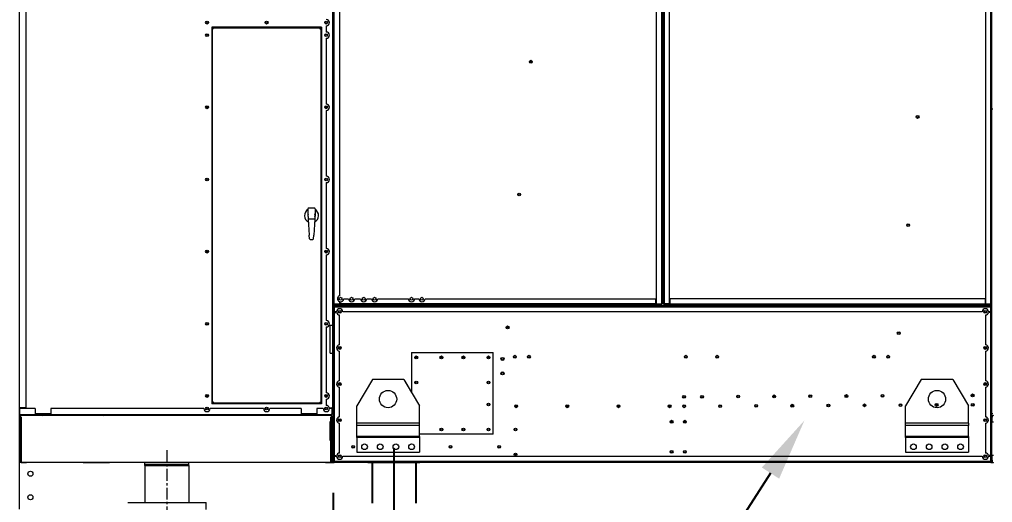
# Model space of a CAD drawing. Header units: millimetres. Extents: x -17070 to 51815, y -291348 to 34245.
# Drawn here: x 32001 to 35103, y 20905 to 22445 of the extents above; entities that cross this region are included whole.
import ezdxf
from ezdxf import colors
from ezdxf.entities.mleader import LeaderData, LeaderLine
from ezdxf.math import Vec2, Vec3

# ---------------------------------------------------------------- set-up
doc = ezdxf.new("R2010")
doc.units = ezdxf.units.MM
doc.linetypes.add('CENTER', pattern=[2, 1.25, -0.25, 0.25, -0.25])
for name, color, linetype in [('1', 1, 'CENTER'), ('3', 7, 'Continuous'), ('center', 1, 'CENTER'), ('냉각탑_dim', 1, 'Continuous')]:
    doc.layers.add(name, color=color, linetype=linetype)
doc.styles.get("Standard").update_dxf_attribs({"font": 'arial.ttf'})
doc.dimstyles.new('1.40', dxfattribs={"dimscale": 20, "dimtxt": 1.5, "dimasz": 1, "dimexe": 0.5, "dimexo": 0.5, "dimgap": 0.5, "dimtad": 1, "dimdec": 0, "dimzin": 0, "dimdsep": 46, "dimtxsty": 'Standard', "dimcen": 0, "dimclrd": 2, "dimclre": 2, "dimclrt": 3, "dimadec": 0, "dimazin": 0, "dimtfac": 1, "dimtdec": 0, "dimtmove": 0, "dimatfit": 0, "dimfxl": 1, "dimtolj": 1, "dimtzin": 0, "dimlwd": -1, "dimlwe": -1, "dimarcsym": 0})

# ---------------------------------------------------------------- blocks, each defined once
blk = doc.blocks.new('*D275')
at = {"color": 2, "transparency": 16777216}
for p, q in [((33001.2, 20936.1), (33001.2, 19901.8)), ((37501.2, 20784.2), (37501.2, 19901.8)), ((33121.2, 19911.8), (37381.2, 19911.8))]:
    blk.add_line(p, q, dxfattribs=at)
for points in [[(33121.2, 19931.8), (33121.2, 19891.8), (33001.2, 19911.8)], [(37381.2, 19931.8), (37381.2, 19891.8), (37501.2, 19911.8)]]:
    blk.add_solid(points, dxfattribs=at)
at = {"layer": 'Defpoints', "color": 0, "transparency": 16777216}
for p in [(33001.2, 21036.1), (37501.2, 20884.2), (37501.2, 19911.8)]:
    blk.add_point(p, dxfattribs=at)
at = {"color": 3, "lineweight": 5, "transparency": 16777216, "insert": (35251.2, 20043.3), "char_height": 140, "attachment_point": 5}
blk.add_mtext('\\A1;4500', dxfattribs=at)
blk = doc.blocks.new('1')
at = {"color": 0, "lineweight": 20}
for p, q in [((32001.2, 21032.6), (32001.2, 23432.6)), ((32001.2, 20884.2), (32001.2, 21032.6)), ((32994.2, 21032.6), (32001.2, 21032.6)), ((33111.8, 21032.6), (33277, 21032.6)), ((35097.7, 21032.6), (35105.9, 21032.6))]:
    blk.add_line(p, q, dxfattribs=at)
at = {"color": 7, "lineweight": 20}
for p, q in [((35101.2, 21187.7), (35101.2, 23429.5)), ((32001.2, 21206.6), (32001.2, 23410.6)), ((32021.2, 23410.6), (32021.2, 21206.6)), ((32999.2, 23410.6), (32999.2, 21206.6)), ((33001.2, 21537.7), (33001.2, 23187.5)), ((33004.3, 21537.7), (33004.3, 23187.5)), ((33021.2, 23187.5), (33021.2, 21563.8)), ((34031.2, 23187.5), (34031.2, 21537.7)), ((34048.1, 23187.5), (34048.1, 21537.7)), ((34051.2, 23187.5), (34051.2, 21537.7)), ((34053.2, 23187.5), (34053.2, 21537.7)), ((34056.3, 23187.5), (34056.3, 21537.7)), ((34073.2, 21537.7), (34073.2, 23187.5)), ((35081.2, 23187.5), (35081.2, 21537.7)), ((35098.1, 21537.7), (35098.1, 23187.5)), ((32614.2, 22419.6), (32614.2, 21219.6)), ((32616.2, 21223.3), (32616.2, 22415.9)), ((32962.2, 22415.9), (32962.2, 21223.3)), ((32964.2, 22419.6), (32964.2, 21219.6)), ((33004.7, 21532.6), (35097.7, 21532.6)), ((33004.7, 21529.1), (35097.7, 21529.1)), ((34029.6, 21537.7), (33022.8, 21537.7)), ((34029.6, 21534.6), (33022.8, 21534.6)), ((35079.6, 21554.6), (34074.8, 21554.6)), ((34074.8, 21537.7), (35079.6, 21537.7)), ((34074.8, 21534.6), (35079.6, 21534.6)), ((35070.2, 21512.6), (33032.2, 21512.6)), ((32997.5, 21184.6), (32002.9, 21184.6)), ((32994, 21182.6), (32006.4, 21182.6)), ((32977.2, 21032.6), (32288.2, 21032.6)), ((35097.7, 21036.1), (33004.7, 21036.1)), ((35097.7, 21032.6), (33004.7, 21032.6)), ((33032.2, 21052.6), (35070.2, 21052.6))]:
    blk.add_line(p, q, dxfattribs=at)
at = {"color": 7, "lineweight": 20, "ltscale": 0.291667}
for p, q in [((32964.2, 22419.6), (32614.2, 22419.6)), ((32964.2, 21219.6), (32614.2, 21219.6))]:
    blk.add_line(p, q, dxfattribs=at)
at = {"color": 7, "lineweight": 20, "ltscale": 0.001167}
for p, q in [((32614.8, 22415.9), (32616.2, 22415.9)), ((32614.8, 22415.9), (32616.2, 22415.9)), ((32619.1, 22417.6), (32619.1, 22419)), ((32959.3, 22417.6), (32959.3, 22419)), ((32962.2, 22415.9), (32963.6, 22415.9)), ((32614.8, 21223.3), (32616.2, 21223.3)), ((32619.1, 21221.6), (32619.1, 21220.2)), ((32959.3, 21221.6), (32959.3, 21220.2)), ((32962.2, 21223.3), (32963.6, 21223.3)), ((32963.6, 21223.3), (32962.2, 21223.3))]:
    blk.add_line(p, q, dxfattribs=at)
at = {"color": 7, "lineweight": 20, "ltscale": 0.003085}
blk.add_line((32616.2, 22415.9), (32616.2, 22419.6), dxfattribs=at)
at = {"color": 7, "lineweight": 20, "ltscale": 0.001126}
for p, q in [((32616.2, 22415.9), (32617.6, 22415.9)), ((32962.2, 22415.9), (32960.9, 22415.9)), ((32616.2, 21223.3), (32617.6, 21223.3)), ((32962.2, 21223.3), (32960.9, 21223.3))]:
    blk.add_line(p, q, dxfattribs=at)
at = {"color": 7, "lineweight": 20, "ltscale": 0.001004}
for p, q in [((32618.8, 22415.9), (32617.6, 22415.9)), ((32959.6, 22415.9), (32960.9, 22415.9)), ((32618.8, 21223.3), (32617.6, 21223.3)), ((32959.6, 21223.3), (32960.9, 21223.3))]:
    blk.add_line(p, q, dxfattribs=at)
at = {"color": 7, "lineweight": 20, "ltscale": 0.00075}
for p, q in [((32618.2, 22417.6), (32619.1, 22417.6)), ((32959.3, 22417.6), (32960.2, 22417.6)), ((32619.1, 21221.6), (32618.2, 21221.6)), ((32960.2, 21221.6), (32959.3, 21221.6)), ((32001.2, 21187.5), (32001.2, 21186.6)), ((32999.2, 21187.5), (32999.2, 21186.6))]:
    blk.add_line(p, q, dxfattribs=at)
at = {"color": 7, "lineweight": 20, "ltscale": 0.000829859}
for p, q in [((32618.2, 22416.6), (32618.2, 22417.6)), ((32960.2, 22416.6), (32960.2, 22417.6)), ((32618.2, 21222.6), (32618.2, 21221.6)), ((32960.2, 21222.6), (32960.2, 21221.6))]:
    blk.add_line(p, q, dxfattribs=at)
at = {"color": 7, "lineweight": 20, "ltscale": 0.000586808}
for p, q in [((32618.2, 22416.6), (32618.2, 22415.9)), ((32960.2, 22416.6), (32960.2, 22415.9)), ((32618.2, 21222.6), (32618.2, 21223.3)), ((32960.2, 21222.6), (32960.2, 21223.3))]:
    blk.add_line(p, q, dxfattribs=at)
at = {"color": 7, "lineweight": 20, "ltscale": 0.000500028}
for p, q in [((32619.1, 22419), (32619.1, 22419.6)), ((32959.3, 22419), (32959.3, 22419.6))]:
    blk.add_line(p, q, dxfattribs=at)
at = {"color": 7, "lineweight": 20, "ltscale": 0.2835}
for p, q in [((32619.1, 22417.6), (32959.3, 22417.6)), ((32959.3, 21221.6), (32619.1, 21221.6))]:
    blk.add_line(p, q, dxfattribs=at)
at = {"color": 7, "lineweight": 20, "ltscale": 0.003083}
for p, q in [((32962.2, 22415.9), (32962.2, 22419.6)), ((32962.2, 21219.6), (32962.2, 21223.3))]:
    blk.add_line(p, q, dxfattribs=at)
at = {"color": 7, "lineweight": 20, "ltscale": 0.016667}
for p, q in [((32979.2, 22424.6), (32979.2, 22404.6)), ((32979.2, 21234.6), (32979.2, 21214.6)), ((32969.2, 21204.6), (32949.2, 21204.6))]:
    blk.add_line(p, q, dxfattribs=at)
at = {"color": 7, "lineweight": 20, "ltscale": 0.175}
for p, q in [((32979.2, 22384.6), (32979.2, 22174.6)), ((32979.2, 22154.6), (32979.2, 21944.6)), ((32979.2, 21924.6), (32979.2, 21714.6)), ((32979.2, 21694.6), (32979.2, 21484.6)), ((32979.2, 21464.6), (32979.2, 21254.6))]:
    blk.add_line(p, q, dxfattribs=at)
at = {"color": 7, "lineweight": 20, "ltscale": 0.001281}
for p, q in [((35103.2, 22159.9), (35101.2, 22158.7)), ((35103.2, 22158.7), (35101.2, 22157.6))]:
    blk.add_line(p, q, dxfattribs=at)
at = {"color": 7, "lineweight": 20, "ltscale": 0.013333}
for p, q in [((32921, 21841.4), (32921, 21825.4)), ((32943.4, 21841.4), (32943.4, 21825.4))]:
    blk.add_line(p, q, dxfattribs=at)
at = {"color": 7, "lineweight": 20, "ltscale": 0.015333}
blk.add_line((32941.4, 21843.4), (32923, 21843.4), dxfattribs=at)
at = {"color": 7, "lineweight": 20, "ltscale": 0.014238}
for p, q in [((32921, 21825.4), (32922, 21808.3)), ((32943.4, 21825.4), (32942.4, 21808.3))]:
    blk.add_line(p, q, dxfattribs=at)
at = {"color": 7, "lineweight": 20, "ltscale": 0.001667}
for p, q in [((32923, 21825.4), (32921, 21825.4)), ((32941.4, 21825.4), (32943.4, 21825.4)), ((32962.2, 21831.4), (32964.2, 21831.4)), ((32964.2, 21807.8), (32962.2, 21807.8)), ((32001.2, 21206.6), (32003.2, 21206.6)), ((32003.2, 21206.6), (32003.2, 21204.6)), ((32997.2, 21204.6), (32997.2, 21206.6)), ((32999.2, 21206.6), (32997.2, 21206.6)), ((32091.2, 21184.6), (32091.2, 21182.6)), ((32251.2, 21184.6), (32251.2, 21182.6))]:
    blk.add_line(p, q, dxfattribs=at)
at = {"color": 7, "lineweight": 20, "ltscale": 0.042369}
for p, q in [((32922, 21808.3), (32925.1, 21757.6)), ((32942.4, 21808.3), (32939.3, 21757.6))]:
    blk.add_line(p, q, dxfattribs=at)
at = {"color": 7, "lineweight": 20, "ltscale": 0.013602}
blk.add_line((32940.4, 21808.4), (32924, 21808.4), dxfattribs=at)
at = {"color": 7, "lineweight": 20, "ltscale": 0.010118}
for p, q in [((32925.9, 21745.5), (32925.1, 21757.6)), ((32938.5, 21745.5), (32939.3, 21757.6))]:
    blk.add_line(p, q, dxfattribs=at)
at = {"color": 7, "lineweight": 20, "ltscale": 0.007198}
blk.add_line((32927.9, 21743.6), (32936.5, 21743.6), dxfattribs=at)
at = {"color": 7, "lineweight": 20, "ltscale": 0.001722}
for p, q in [((33004.3, 21537.7), (33001.2, 21537.7)), ((33022.8, 21537.7), (33022.8, 21534.6)), ((34029.6, 21537.7), (34029.6, 21534.6)), ((34048.1, 21537.7), (34051.2, 21537.7)), ((34053.2, 21537.7), (34056.3, 21537.7)), ((34074.8, 21534.6), (34074.8, 21537.7)), ((35079.6, 21534.6), (35079.6, 21537.7)), ((35101.2, 21537.7), (35098.1, 21537.7)), ((35104.3, 21187.7), (35101.2, 21187.7))]:
    blk.add_line(p, q, dxfattribs=at)
at = {"color": 7, "lineweight": 20, "ltscale": 0.001111}
for p, q in [((33003.2, 21529.1), (33001.2, 21529.1)), ((35101.2, 21529.1), (35099.2, 21529.1)), ((33004.7, 21512.6), (33004.7, 21510.6)), ((33001.2, 21036.1), (33003.2, 21036.1)), ((33004.7, 21054.6), (33004.7, 21052.6)), ((35099.2, 21036.1), (35101.2, 21036.1))]:
    blk.add_line(p, q, dxfattribs=at)
at = {"color": 7, "lineweight": 20, "ltscale": 0.010278}
for p, q in [((33001.2, 21529.1), (33001.2, 21510.6)), ((33003.2, 21510.6), (33003.2, 21529.1)), ((33022.8, 21536.2), (33004.3, 21536.2)), ((33004.3, 21534.6), (33022.8, 21534.6)), ((34048.1, 21536.2), (34029.6, 21536.2)), ((34029.6, 21534.6), (34048.1, 21534.6)), ((34074.8, 21536.2), (34056.3, 21536.2)), ((34056.3, 21534.6), (34074.8, 21534.6)), ((35098.1, 21536.2), (35079.6, 21536.2)), ((35079.6, 21534.6), (35098.1, 21534.6)), ((35097.7, 21510.6), (35097.7, 21529.1)), ((35099.2, 21529.1), (35099.2, 21510.6)), ((35101.2, 21510.6), (35101.2, 21529.1)), ((33001.2, 21054.6), (33001.2, 21036.1)), ((33003.2, 21036.1), (33003.2, 21054.6)), ((35097.7, 21036.1), (35097.7, 21054.6)), ((35099.2, 21054.6), (35099.2, 21036.1)), ((35101.2, 21036.1), (35101.2, 21054.6))]:
    blk.add_line(p, q, dxfattribs=at)
at = {"color": 7, "lineweight": 20, "ltscale": 0.000833333}
for p, q in [((33004.7, 21529.1), (33003.2, 21529.1)), ((33004.3, 21537.7), (33004.3, 21536.2)), ((34048.1, 21537.7), (34048.1, 21536.2)), ((34056.3, 21537.7), (34056.3, 21536.2)), ((35097.7, 21529.1), (35099.2, 21529.1)), ((35098.1, 21537.7), (35098.1, 21536.2)), ((33004.7, 21036.1), (33003.2, 21036.1)), ((35097.7, 21036.1), (35099.2, 21036.1))]:
    blk.add_line(p, q, dxfattribs=at)
at = {"color": 7, "lineweight": 20, "ltscale": 0.009389}
for p, q in [((33004.3, 21537.7), (33021.2, 21537.7)), ((34029.6, 21537.7), (34029.6, 21554.6)), ((34031.2, 21537.7), (34048.1, 21537.7)), ((34073.2, 21537.7), (34056.3, 21537.7)), ((34074.8, 21554.6), (34074.8, 21537.7)), ((35079.6, 21554.6), (35079.6, 21537.7)), ((35081.2, 21537.7), (35098.1, 21537.7))]:
    blk.add_line(p, q, dxfattribs=at)
at = {"color": 7, "lineweight": 20, "ltscale": 0.000888889}
for p, q in [((33004.3, 21536.2), (33004.3, 21534.6)), ((33022.8, 21537.7), (33021.2, 21537.7)), ((34031.2, 21537.7), (34029.6, 21537.7)), ((34048.1, 21534.6), (34048.1, 21536.2)), ((34056.3, 21536.2), (34056.3, 21534.6)), ((34074.8, 21537.7), (34073.2, 21537.7)), ((35081.2, 21537.7), (35079.6, 21537.7)), ((35098.1, 21534.6), (35098.1, 21536.2))]:
    blk.add_line(p, q, dxfattribs=at)
at = {"color": 7, "lineweight": 20, "ltscale": 0.001944}
for p, q in [((33004.7, 21529.1), (33004.7, 21532.6)), ((35097.7, 21529.1), (35097.7, 21532.6)), ((33001.2, 21510.6), (33004.7, 21510.6)), ((35101.2, 21510.6), (35097.7, 21510.6)), ((33001.2, 21054.6), (33004.7, 21054.6)), ((33004.7, 21036.1), (33004.7, 21032.6)), ((35101.2, 21054.6), (35097.7, 21054.6)), ((35097.7, 21036.1), (35097.7, 21032.6))]:
    blk.add_line(p, q, dxfattribs=at)
at = {"color": 7, "lineweight": 20, "ltscale": 0.009167}
for p, q in [((33004.7, 21529.1), (33004.7, 21512.6)), ((35097.7, 21512.6), (35097.7, 21529.1)), ((33004.7, 21052.6), (33004.7, 21036.1)), ((35097.7, 21036.1), (35097.7, 21052.6))]:
    blk.add_line(p, q, dxfattribs=at)
at = {"color": 7, "lineweight": 20, "ltscale": 0.004279}
for p, q in [((33021.2, 21545.4), (33021.2, 21537.7)), ((33004.7, 21510.6), (33012.4, 21510.6)), ((35097.7, 21510.6), (35090, 21510.6)), ((33004.7, 21054.6), (33012.4, 21054.6)), ((35097.7, 21054.6), (35090, 21054.6))]:
    blk.add_line(p, q, dxfattribs=at)
at = {"color": 7, "lineweight": 20, "ltscale": 0.003985}
blk.add_line((33022.8, 21544.9), (33022.8, 21537.7), dxfattribs=at)
at = {"color": 7, "lineweight": 20, "ltscale": 0.008333}
for p, q in [((33035.1, 21554.6), (33050.1, 21554.6)), ((33108.5, 21554.6), (33123.5, 21554.6))]:
    blk.add_line(p, q, dxfattribs=at)
at = {"color": 7, "lineweight": 20, "ltscale": 0.010222}
blk.add_line((33070.1, 21554.6), (33088.5, 21554.6), dxfattribs=at)
at = {"color": 7, "lineweight": 20, "ltscale": 0.054101}
blk.add_line((33143.5, 21554.6), (33240.9, 21554.6), dxfattribs=at)
at = {"color": 7, "lineweight": 20, "ltscale": 0.007333}
blk.add_line((33260.9, 21554.6), (33274.1, 21554.6), dxfattribs=at)
at = {"color": 7, "lineweight": 20, "ltscale": 0.408607}
blk.add_line((33294.1, 21554.6), (34029.6, 21554.6), dxfattribs=at)
at = {"color": 7, "lineweight": 20, "ltscale": 0.001115}
for p, q in [((33548.4, 21532.6), (33548.6, 21534.6)), ((33575, 21532.6), (33575.2, 21534.6)), ((33577.2, 21532.6), (33577.4, 21534.6)), ((34187.4, 21534.6), (34187.2, 21532.6)), ((34187.2, 21532.6), (34187.4, 21534.6)), ((34797.4, 21534.6), (34797.2, 21532.6)), ((34800.3, 21532.6), (34800.5, 21534.6)), ((34826.9, 21532.6), (34827.1, 21534.6))]:
    blk.add_line(p, q, dxfattribs=at)
at = {"color": 7, "lineweight": 20, "ltscale": 0.253333}
for p, q in [((33001.2, 21510.6), (33001.2, 21054.6)), ((33004.7, 21510.6), (33004.7, 21054.6)), ((35097.7, 21054.6), (35097.7, 21510.6)), ((35101.2, 21054.6), (35101.2, 21510.6))]:
    blk.add_line(p, q, dxfattribs=at)
at = {"color": 7, "lineweight": 20, "ltscale": 0.004167}
for p, q in [((33012.2, 21512.6), (33004.7, 21512.6)), ((35097.7, 21512.6), (35090.2, 21512.6)), ((33004.7, 21052.6), (33012.2, 21052.6)), ((35090.2, 21052.6), (35097.7, 21052.6)), ((32401.4, 21022.6), (32401.4, 21027.6)), ((32541.1, 21022.6), (32541.1, 21027.6))]:
    blk.add_line(p, q, dxfattribs=at)
at = {"color": 7, "lineweight": 20, "ltscale": 0.052833}
for p, q in [((33021.2, 21407.5), (33021.2, 21502.6)), ((35081.2, 21502.6), (35081.2, 21407.5)), ((33021.2, 21292.5), (33021.2, 21387.6)), ((35081.2, 21387.6), (35081.2, 21292.5)), ((33021.2, 21177.5), (33021.2, 21272.6)), ((35081.2, 21272.6), (35081.2, 21177.5)), ((33021.2, 21062.5), (33021.2, 21157.6)), ((35081.2, 21157.6), (35081.2, 21062.5))]:
    blk.add_line(p, q, dxfattribs=at)
at = {"color": 7, "lineweight": 20, "ltscale": 0.02475}
for p, q in [((32991.2, 21425.6), (32991.2, 21470.1)), ((32991.2, 21381), (32991.2, 21425.6))]:
    blk.add_line(p, q, dxfattribs=at)
at = {"color": 7, "lineweight": 20, "ltscale": 0.005555}
for p, q in [((32991.2, 21470.1), (33001.2, 21470.1)), ((32991.2, 21381), (33001.2, 21381)), ((32991.2, 21162.8), (33001.2, 21162.8)), ((32991.2, 21102.3), (33001.2, 21102.3))]:
    blk.add_line(p, q, dxfattribs=at)
at = {"color": 7, "lineweight": 20, "ltscale": 0.144444}
for p, q in [((33251.2, 21382.6), (33511.2, 21382.6)), ((33251.2, 21382.6), (33251.2, 21255.1)), ((33511.2, 21122.6), (33511.2, 21382.6)), ((33511.2, 21122.6), (33276.2, 21122.6))]:
    blk.add_line(p, q, dxfattribs=at)
at = {"color": 7, "lineweight": 20, "ltscale": 1.31036e-06}
blk.add_line((33536.2, 21362.6), (33536.2, 21362.6), dxfattribs=at)
at = {"color": 7, "lineweight": 20, "ltscale": 1.31073e-06}
blk.add_line((33536.2, 21316.6), (33536.2, 21316.6), dxfattribs=at)
at = {"color": 7, "lineweight": 20, "ltscale": 0.003143}
for p, q in [((33021.2, 21285.4), (33021.2, 21279.8)), ((33021.2, 21170.4), (33021.2, 21164.8))]:
    blk.add_line(p, q, dxfattribs=at)
at = {"color": 7, "lineweight": 20, "ltscale": 0.053832}
for p, q in [((33126.2, 21296.6), (33076.2, 21213.6)), ((33226.2, 21296.6), (33276.2, 21213.6)), ((34876.2, 21296.6), (34826.2, 21213.6)), ((34976.2, 21296.6), (35026.2, 21213.6))]:
    blk.add_line(p, q, dxfattribs=at)
at = {"color": 7, "lineweight": 20, "ltscale": 0.055556}
for p, q in [((33226.2, 21296.6), (33126.2, 21296.6)), ((34976.2, 21296.6), (34876.2, 21296.6))]:
    blk.add_line(p, q, dxfattribs=at)
at = {"color": 7, "lineweight": 20, "ltscale": 0.026916}
blk.add_line((33226.2, 21296.6), (33251.2, 21255.1), dxfattribs=at)
at = {"color": 7, "lineweight": 20, "ltscale": 0.003082}
blk.add_line((32616.2, 21219.6), (32616.2, 21223.3), dxfattribs=at)
at = {"color": 7, "lineweight": 20, "ltscale": 0.000499975}
for p, q in [((32619.1, 21220.2), (32619.1, 21219.6)), ((32959.3, 21220.2), (32959.3, 21219.6))]:
    blk.add_line(p, q, dxfattribs=at)
at = {"color": 7, "lineweight": 20, "ltscale": 0.002833}
for p, q in [((32004.6, 21206.6), (32001.2, 21206.6)), ((32002.9, 21184.6), (32002.9, 21188)), ((32995.8, 21206.6), (32999.2, 21206.6)), ((32997.5, 21184.6), (32997.5, 21188))]:
    blk.add_line(p, q, dxfattribs=at)
at = {"color": 7, "lineweight": 20, "ltscale": 0.015917}
for p, q in [((32001.2, 21187.5), (32001.2, 21206.6)), ((32999.2, 21206.6), (32999.2, 21187.5))]:
    blk.add_line(p, q, dxfattribs=at)
at = {"color": 7, "lineweight": 20, "ltscale": 0.001417}
for p, q in [((32001.2, 21187.5), (32002.9, 21187.5)), ((32999.2, 21187.5), (32997.5, 21187.5)), ((32001.2, 21186.6), (32002.9, 21186.6)), ((32999.2, 21186.6), (32997.5, 21186.6))]:
    blk.add_line(p, q, dxfattribs=at)
at = {"color": 7, "lineweight": 20, "ltscale": 0.04025}
blk.add_line((32051.2, 21204.6), (32002.9, 21204.6), dxfattribs=at)
at = {"color": 7, "lineweight": 20, "ltscale": 0.013833}
for p, q in [((32002.9, 21188), (32002.9, 21204.6)), ((32021.2, 21206.6), (32004.6, 21206.6)), ((32051.2, 21204.6), (32051.2, 21188)), ((32101.2, 21204.6), (32101.2, 21188)), ((32899.2, 21204.6), (32899.2, 21188)), ((32949.2, 21204.6), (32949.2, 21188)), ((32997.5, 21204.6), (32997.5, 21188))]:
    blk.add_line(p, q, dxfattribs=at)
at = {"color": 7, "lineweight": 20, "ltscale": 0.041667}
for p, q in [((32101.2, 21188), (32051.2, 21188)), ((32949.2, 21188), (32899.2, 21188))]:
    blk.add_line(p, q, dxfattribs=at)
at = {"color": 7, "lineweight": 20, "ltscale": 0.406667}
blk.add_line((32589.2, 21204.6), (32101.2, 21204.6), dxfattribs=at)
at = {"color": 7, "lineweight": 20, "ltscale": 0.141667}
blk.add_line((32779.2, 21204.6), (32609.2, 21204.6), dxfattribs=at)
at = {"color": 7, "lineweight": 20, "ltscale": 0.083333}
blk.add_line((32899.2, 21204.6), (32799.2, 21204.6), dxfattribs=at)
at = {"color": 7, "lineweight": 20, "ltscale": 0.005668}
blk.add_line((32989, 21206.6), (32995.8, 21206.6), dxfattribs=at)
at = {"color": 7, "lineweight": 20, "ltscale": 0.006917}
blk.add_line((32997.5, 21204.6), (32989.2, 21204.6), dxfattribs=at)
at = {"color": 7, "lineweight": 20, "ltscale": 0.031187}
for p, q in [((33076.2, 21157.4), (33076.2, 21213.6)), ((34826.2, 21157.4), (34826.2, 21213.6)), ((35026.2, 21157.4), (35026.2, 21213.6))]:
    blk.add_line(p, q, dxfattribs=at)
at = {"color": 7, "lineweight": 20, "ltscale": 0.004095}
blk.add_line((33276.2, 21111.7), (33276.2, 21213.6), dxfattribs=at)
at = {"color": 7, "lineweight": 20, "ltscale": 0.116333}
for p, q in [((32001.2, 21037.8), (32001.2, 21177.4)), ((32004.4, 21177.4), (32004.4, 21037.8)), ((32006.2, 21037.8), (32006.2, 21177.4)), ((32006.2, 21177.4), (32006.2, 21037.8)), ((32994.2, 21037.8), (32994.2, 21177.4)), ((32996, 21177.4), (32996, 21037.8)), ((32999.2, 21037.8), (32999.2, 21177.4))]:
    blk.add_line(p, q, dxfattribs=at)
at = {"color": 7, "lineweight": 20, "ltscale": 0.001467}
for p, q in [((32004.4, 21180.2), (32003.4, 21181.6)), ((32996, 21180.2), (32997, 21181.6))]:
    blk.add_line(p, q, dxfattribs=at)
at = {"color": 7, "lineweight": 20, "ltscale": 0.002998}
for p, q in [((32004.4, 21181), (32004.4, 21177.4)), ((32996, 21181), (32996, 21177.4))]:
    blk.add_line(p, q, dxfattribs=at)
at = {"color": 7, "lineweight": 20, "ltscale": 0.0015}
for p, q in [((32006.2, 21177.4), (32004.4, 21177.4)), ((32004.4, 21177.4), (32006.2, 21177.4)), ((32996, 21177.4), (32994.2, 21177.4)), ((32994.2, 21177.4), (32996, 21177.4))]:
    blk.add_line(p, q, dxfattribs=at)
at = {"color": 7, "lineweight": 20, "ltscale": 0.254167}
blk.add_line((32646.2, 21184.2), (32341.2, 21184.2), dxfattribs=at)
at = {"color": 7, "lineweight": 20, "ltscale": 0.001333}
for p, q in [((32341.2, 21184.2), (32341.2, 21182.6)), ((32646.2, 21184.2), (32646.2, 21182.6))]:
    blk.add_line(p, q, dxfattribs=at)
at = {"color": 7, "lineweight": 20, "ltscale": 0.000333513}
for p, q in [((32401.3, 21184.2), (32401.3, 21184.6)), ((32541.1, 21184.2), (32541.1, 21184.6))]:
    blk.add_line(p, q, dxfattribs=at)
at = {"color": 7, "lineweight": 20, "ltscale": 0.016806}
for p, q in [((32991.2, 21132.6), (32991.2, 21162.8)), ((32991.2, 21102.3), (32991.2, 21132.6))]:
    blk.add_line(p, q, dxfattribs=at)
at = {"color": 7, "lineweight": 20, "ltscale": 0.003919}
for p, q in [((33076.2, 21150.4), (33076.2, 21157.4)), ((34826.2, 21150.4), (34826.2, 21157.4)), ((35026.2, 21157.4), (35026.2, 21150.4))]:
    blk.add_line(p, q, dxfattribs=at)
at = {"color": 7, "lineweight": 20, "ltscale": 0.097222}
for p, q in [((33276.2, 21157.4), (33076.2, 21157.4)), ((33276.2, 21150.4), (33076.2, 21150.4))]:
    blk.add_line(p, q, dxfattribs=at)
at = {"color": 7, "lineweight": 20, "ltscale": 0.111111}
for p, q in [((35026.2, 21157.4), (34826.2, 21157.4)), ((35026.2, 21150.4), (34826.2, 21150.4)), ((33276.2, 21115.2), (33076.2, 21115.2)), ((33276.2, 21111.7), (33076.2, 21111.7)), ((35026.2, 21115.2), (34826.2, 21115.2)), ((35026.2, 21111.7), (34826.2, 21111.7)), ((33076.2, 21065.6), (33276.2, 21065.6)), ((34826.2, 21065.6), (35026.2, 21065.6))]:
    blk.add_line(p, q, dxfattribs=at)
at = {"color": 7, "lineweight": 20, "ltscale": 0.001778}
for p, q in [((35104.4, 21177.9), (35101.2, 21177.9)), ((35104.4, 21037.3), (35101.2, 21037.3))]:
    blk.add_line(p, q, dxfattribs=at)
at = {"color": 7, "lineweight": 20, "ltscale": 0.009611}
for p, q in [((35101.2, 21177.9), (35101.2, 21160.6)), ((35101.2, 21054.6), (35101.2, 21037.3))]:
    blk.add_line(p, q, dxfattribs=at)
at = {"color": 7, "lineweight": 20, "ltscale": 0.002611}
for p, q in [((35105.9, 21160.6), (35101.2, 21160.6)), ((35105.9, 21054.6), (35101.2, 21054.6))]:
    blk.add_line(p, q, dxfattribs=at)
at = {"color": 7, "lineweight": 20, "ltscale": 0.058889}
blk.add_line((35101.2, 21054.6), (35101.2, 21160.6), dxfattribs=at)
at = {"color": 7, "lineweight": 20, "ltscale": 0.019545}
for p, q in [((33076.2, 21115.2), (33076.2, 21150.4)), ((34826.2, 21115.2), (34826.2, 21150.4)), ((35026.2, 21115.2), (35026.2, 21150.4))]:
    blk.add_line(p, q, dxfattribs=at)
at = {"color": 7, "lineweight": 20, "ltscale": 0.001959}
for p, q in [((33076.2, 21111.7), (33076.2, 21115.2)), ((33276.2, 21115.2), (33276.2, 21111.7)), ((34826.2, 21111.7), (34826.2, 21115.2)), ((35026.2, 21115.2), (35026.2, 21111.7))]:
    blk.add_line(p, q, dxfattribs=at)
at = {"color": 7, "lineweight": 20, "ltscale": 0.025612}
for p, q in [((33076.2, 21111.7), (33076.2, 21065.6)), ((33276.2, 21111.7), (33276.2, 21065.6)), ((34826.2, 21111.7), (34826.2, 21065.6)), ((35026.2, 21111.7), (35026.2, 21065.6))]:
    blk.add_line(p, q, dxfattribs=at)
at = {"color": 7, "lineweight": 20, "ltscale": 0.004333}
for p, q in [((32006.2, 21032.6), (32006.2, 21037.8)), ((32994.2, 21032.6), (32994.2, 21037.8))]:
    blk.add_line(p, q, dxfattribs=at)
at = {"color": 7, "lineweight": 20, "ltscale": 0.001658}
blk.add_line((32006.2, 21037.8), (32006.2, 21035.8), dxfattribs=at)
at = {"color": 7, "lineweight": 20, "ltscale": 0.014167}
for p, q in [((32023.2, 21032.6), (32006.2, 21032.6)), ((32006.2, 21032.6), (32023.2, 21032.6)), ((32994.2, 21032.6), (32977.2, 21032.6)), ((32977.2, 21032.6), (33004.7, 21032.6))]:
    blk.add_line(p, q, dxfattribs=at)
at = {"color": 7, "lineweight": 20, "ltscale": 0.012333}
for p, q in [((32006.4, 21032.6), (32021.2, 21032.6)), ((32979.2, 21032.6), (32994, 21032.6))]:
    blk.add_line(p, q, dxfattribs=at)
at = {"color": 7, "lineweight": 20, "ltscale": 0.150833}
blk.add_line((32204.2, 21032.6), (32023.2, 21032.6), dxfattribs=at)
blk.add_line((32204.2, 21032.6), (32023.2, 21032.6), dxfattribs=at)
at = {"color": 7, "lineweight": 20, "ltscale": 0.07}
for p, q in [((32288.2, 21032.6), (32204.2, 21032.6)), ((32204.2, 21032.6), (32288.2, 21032.6))]:
    blk.add_line(p, q, dxfattribs=at)
at = {"color": 7, "lineweight": 20, "ltscale": 0.09425}
blk.add_line((32401.3, 21032.6), (32288.2, 21032.6), dxfattribs=at)
at = {"color": 7, "lineweight": 20, "ltscale": 0.004168}
for p, q in [((32401.3, 21027.6), (32401.3, 21032.6)), ((32541.1, 21027.6), (32541.1, 21032.6))]:
    blk.add_line(p, q, dxfattribs=at)
at = {"color": 7, "lineweight": 20, "ltscale": 0.363416}
blk.add_line((32977.2, 21032.6), (32541.1, 21032.6), dxfattribs=at)
at = {"lineweight": 5}
for p, q in [((33264.3, 21032.6), (33124.5, 21032.6)), ((32401.4, 21022.6), (32401.4, 20904.9)), ((32541.1, 21022.6), (32541.1, 20904.9))]:
    blk.add_line(p, q, dxfattribs=at)
at = {"color": 7, "lineweight": 20, "ltscale": 0.1165}
blk.add_line((32401.3, 21027.6), (32541.1, 21027.6), dxfattribs=at)
at = {"color": 7, "lineweight": 20, "ltscale": 0.030302}
blk.add_line((32401.4, 21022.6), (32437.7, 21022.6), dxfattribs=at)
at = {"color": 7, "lineweight": 20, "ltscale": 0.086115}
blk.add_line((32437.7, 21022.6), (32541.1, 21022.6), dxfattribs=at)
at = {"color": 7, "lineweight": 20, "ltscale": 0.224453}
blk.add_line((32346.2, 20904.9), (32596.2, 20904.9), dxfattribs=at)
at = {"color": 7, "lineweight": 20, "ltscale": 0.018333}
blk.add_line((32596.2, 20882.9), (32596.2, 20904.9), dxfattribs=at)
at = {"color": 7, "lineweight": 20}
for centre, radius in [((32599.2, 22434.6), 4.5), ((32599.2, 22434.6), 3), ((32789.2, 22434.6), 4.5), ((32789.2, 22434.6), 3), ((32979.2, 22434.6), 4.5), ((32979.2, 22434.6), 3), ((32599.2, 22394.6), 4.5), ((32599.2, 22394.6), 3), ((32979.2, 22394.6), 4.5), ((32979.2, 22394.6), 3), ((33631.5, 22310), 4.5), ((33631.5, 22310), 3), ((32599.2, 22164.6), 4.5), ((32599.2, 22164.6), 3), ((32979.2, 22164.6), 4.5), ((32979.2, 22164.6), 3), ((34864.5, 22133.9), 4.5), ((34864.5, 22133.9), 3), ((32599.2, 21934.6), 4.5), ((32599.2, 21934.6), 3), ((32979.2, 21934.6), 4.5), ((32979.2, 21934.6), 3), ((33594.4, 21886.6), 4.5), ((33594.4, 21886.6), 3), ((34834.3, 21789.2), 4.5), ((34834.3, 21789.2), 3), ((32599.2, 21704.6), 4.5), ((32599.2, 21704.6), 3), ((32979.2, 21704.6), 4.5), ((32979.2, 21704.6), 3), ((33025.1, 21554.6), 4.5), ((33060.1, 21554.6), 4.5), ((33098.5, 21554.6), 4.5), ((33133.5, 21554.6), 4.5), ((33250.9, 21554.6), 4.5), ((33284.1, 21554.6), 4.5), ((33022.2, 21512.6), 4.5), ((33022.2, 21512.6), 3), ((35080.2, 21512.6), 4.5), ((35080.2, 21512.6), 3), ((32599.2, 21474.6), 4.5), ((32599.2, 21474.6), 3), ((32979.2, 21474.6), 4.5), ((32979.2, 21474.6), 3), ((33557.4, 21463.3), 4.5), ((33557.4, 21463.3), 3), ((34804.2, 21444.6), 4.5), ((34804.2, 21444.6), 3), ((33022.2, 21397.6), 4.5), ((33022.2, 21397.6), 3), ((33580.3, 21369.6), 4.5), ((33625.3, 21369.6), 4.5), ((34125.3, 21369.6), 4.5), ((34225.3, 21369.6), 4.5), ((34725.3, 21369.6), 4.5), ((34770.3, 21369.6), 4.5), ((35080.2, 21397.6), 4.5), ((35080.2, 21397.6), 3), ((33266.2, 21367.6), 4.5), ((33266.2, 21367.6), 3), ((33346.2, 21367.6), 4.5), ((33346.2, 21367.6), 3), ((33416.2, 21367.6), 4.5), ((33416.2, 21367.6), 3), ((33496.2, 21367.6), 4.5), ((33496.2, 21367.6), 3), ((33541.2, 21362.6), 5), ((33541.2, 21362.6), 3.5), ((33580.3, 21369.6), 3), ((33625.3, 21369.6), 3), ((34125.3, 21369.6), 3), ((34225.3, 21369.6), 3), ((34725.3, 21369.6), 3), ((34770.3, 21369.6), 3), ((33541.2, 21316.6), 5), ((33541.2, 21316.6), 3.5), ((33022.2, 21282.6), 4.5), ((33022.2, 21282.6), 3), ((33266.2, 21287.6), 4.5), ((33266.2, 21287.6), 3), ((33496.2, 21287.6), 4.5), ((33496.2, 21287.6), 3), ((35080.2, 21282.6), 4.5), ((35080.2, 21282.6), 3), ((32599.2, 21244.6), 4.5), ((32979.2, 21244.6), 4.5), ((33176.2, 21234.6), 27.5), ((34637.2, 21244.4), 4.5), ((34752.2, 21245), 4.5), ((34926.2, 21234.6), 27.5), ((35039.7, 21246.5), 4.5), ((35039.7, 21246.5), 3), ((32599.2, 21244.6), 3), ((32979.2, 21244.6), 3), ((33496.2, 21217.6), 4.5), ((33496.2, 21217.6), 3), ((34119.7, 21241.7), 4.5), ((34119.7, 21241.7), 3), ((34177.2, 21242), 4.5), ((34177.2, 21242), 3), ((34292.2, 21242.6), 4.5), ((34292.2, 21242.6), 3), ((34407.2, 21243.2), 4.5), ((34407.2, 21243.2), 3), ((34464.9, 21213.5), 4.5), ((34522.2, 21243.8), 4.5), ((34522.2, 21243.8), 3), ((34579.9, 21214.1), 4.5), ((34637.2, 21244.4), 3), ((34694.9, 21214.7), 4.5), ((34694.9, 21214.7), 3), ((34752.2, 21245), 3), ((34809.9, 21215.3), 4.5), ((34809.9, 21215.3), 3), ((34924.9, 21215.9), 4.5), ((34924.9, 21215.9), 3), ((35039.9, 21216.5), 4.5), ((35039.9, 21216.5), 3), ((32599.2, 21204.6), 4.5), ((32599.2, 21204.6), 3), ((32789.2, 21204.6), 4.5), ((32789.2, 21204.6), 3), ((32979.2, 21204.6), 4.5), ((32979.2, 21204.6), 3), ((33584.7, 21211.6), 4.5), ((33584.7, 21211.6), 3), ((33747.7, 21211.6), 4.5), ((33747.7, 21211.6), 3), ((33910.7, 21211.6), 4.5), ((33910.7, 21211.6), 3), ((34073.7, 21211.6), 4.5), ((34073.7, 21211.6), 3), ((34119.9, 21211.7), 4.5), ((34119.9, 21211.7), 3), ((34234.9, 21212.3), 4.5), ((34234.9, 21212.3), 3), ((34349.9, 21212.9), 4.5), ((34349.9, 21212.9), 3), ((34464.9, 21213.5), 3), ((34579.9, 21214.1), 3), ((33022.2, 21167.6), 4.5), ((33022.2, 21167.6), 3), ((34080.2, 21162.6), 4.5), ((34080.2, 21162.6), 3), ((34122.2, 21162.6), 4.5), ((34122.2, 21162.6), 3), ((35080.2, 21167.6), 4.5), ((35080.2, 21167.6), 3), ((33346.2, 21137.6), 4.5), ((33346.2, 21137.6), 3), ((33416.2, 21137.6), 4.5), ((33416.2, 21137.6), 3), ((33496.2, 21137.6), 4.5), ((33496.2, 21137.6), 3), ((33582.7, 21137.6), 4.5), ((33582.7, 21137.6), 3), ((33065.2, 21082.6), 4.5), ((33065.2, 21082.6), 3), ((33101.2, 21082.6), 9), ((33151.2, 21082.6), 9), ((33201.2, 21082.6), 9), ((33251.2, 21082.6), 9), ((33375.2, 21082.6), 4.5), ((33375.2, 21082.6), 3), ((33530.2, 21082.6), 4.5), ((33530.2, 21082.6), 3), ((34080.2, 21066.6), 4.5), ((34080.2, 21066.6), 3), ((34122.2, 21066.6), 4.5), ((34122.2, 21066.6), 3), ((34851.2, 21082.6), 9), ((34901.2, 21082.6), 9), ((34951.2, 21082.6), 9), ((35001.2, 21082.6), 9), ((33022.2, 21052.6), 4.5), ((33022.2, 21052.6), 3), ((33582.7, 21057.6), 4.5), ((33582.7, 21057.6), 3), ((35080.2, 21052.6), 4.5), ((35080.2, 21052.6), 3)]:
    blk.add_circle(centre, radius, dxfattribs=at)
at = {"lineweight": 20}
for centre in [(32036.2, 20996.7), (32036.2, 20921.7)]:
    blk.add_circle(centre, 8, dxfattribs=at)
at = {"color": 7, "lineweight": 20}
for centre, radius, start, end in [((32979.2, 22434.6), 10, 270, 90), ((32979.2, 22394.6), 10, 270, 90), ((32979.2, 22164.6), 10, 270, 90), ((32979.2, 21934.6), 10, 270, 90), ((32932.2, 21819.6), 22.4, 119.9999, 244.5987), ((32923, 21841.4), 2, 90, 180), ((32941.4, 21841.4), 2, 0, 90), ((32932.2, 21819.6), 22.4, 295.4015, 59.9999), ((32932.2, 21819.6), 11.4, 165.2269, 201.7688), ((32932.2, 21819.6), 11.4, 338.2315, 14.7728), ((32927.9, 21745.6), 2, 183.4978, 270), ((32936.5, 21745.6), 2, 270, 356.5022), ((32979.2, 21704.6), 10, 270, 90), ((33025.1, 21554.6), 10, 113.1047, 246.8953), ((33004.7, 21529.1), 3.5, 90, 180), ((33005.1, 21538.1), 3.5, 186.5624, 256.3805), ((33004.7, 21529.1), 1.5, 90, 180), ((33005.1, 21538.1), 1.5, 195.4662, 236.673), ((33025.1, 21554.6), 10, 256.5609, 0), ((33039.7, 21529.1), 3.5, 89.755, 90), ((33060.1, 21554.6), 10, 180, 0), ((33098.5, 21554.6), 10, 180, 0), ((33133.5, 21554.6), 10, 180, 0), ((33250.9, 21554.6), 10, 180, 0), ((33284.1, 21554.6), 10, 180, 0), ((33404, 21542.6), 25, 198.6635, 203.5788), ((33404, 21542.6), 17, 208.0734, 216.0328), ((33404, 21542.6), 15, 212.232, 221.8115), ((33404, 21542.6), 12.5, 219.7932, 233.1319), ((33404, 21542.6), 12.5, 306.8681, 320.2068), ((33404, 21542.6), 15, 318.1885, 327.768), ((33404, 21542.6), 17, 323.9672, 331.9266), ((33404, 21542.6), 25, 336.4218, 341.3365), ((35062.7, 21529.1), 3.5, 90, 90.245), ((35097.7, 21529.1), 3.5, 0, 90), ((35097.7, 21529.1), 1.5, 0, 90), ((33022.2, 21512.6), 10, 0, 180), ((33022.2, 21512.6), 10, 191.537, 264.2608), ((35080.2, 21512.6), 10, 0, 180), ((35080.2, 21512.6), 3, 173.8521, 180.0284), ((35080.2, 21512.6), 10, 275.7392, 348.463), ((32979.2, 21474.6), 10, 270, 90), ((33022.2, 21397.6), 10, 95.7392, 264.2608), ((35080.2, 21397.6), 10, 275.7392, 84.2608), ((35080.2, 21397.6), 3, 173.8521, 180.0293), ((33022.2, 21282.6), 10, 95.7392, 264.2608), ((35080.2, 21282.6), 3, 173.8521, 180.0293), ((35080.2, 21282.6), 10, 275.7392, 84.2608), ((32979.2, 21244.6), 10, 270, 90), ((32016.2, 21204.6), 3, 138.1889, 179.9994), ((32016.2, 21204.6), 3, 0.0006, 41.8111), ((32599.2, 21204.6), 10, 180, 0), ((32789.2, 21204.6), 10, 180, 0), ((32979.2, 21204.6), 10, 180, 0), ((32979.2, 21204.6), 10, 11.537, 90), ((32006.4, 21177.4), 5.2, 90, 180), ((32067.8, 21188), 3.4, 270, 270.2446), ((32074.6, 21186), 3.4, 204.3152, 269.7616), ((32267.8, 21186), 3.4, 270.2384, 335.6848), ((32994, 21177.4), 5.2, 0, 90), ((33022.2, 21167.6), 10, 95.7392, 264.2608), ((35080.2, 21167.6), 3, 173.8521, 180.0293), ((35080.2, 21167.6), 10, 275.7392, 84.2608), ((35105.9, 21177.9), 4.7, 90, 180), ((32006.4, 21037.8), 5.2, 180, 270), ((32006.4, 21037.8), 2, 180, 264.2609), ((32994, 21037.8), 5.2, 270, 0), ((32994, 21037.8), 2, 275.7392, 0), ((33004.7, 21036.1), 3.5, 180, 270), ((33004.7, 21036.1), 1.5, 180, 270), ((33022.2, 21052.6), 10, 180, 0), ((33022.2, 21052.6), 10, 95.7392, 168.463), ((35080.2, 21052.6), 10, 180, 0), ((35080.2, 21052.6), 3, 173.8521, 180.0293), ((35080.2, 21052.6), 10, 11.537, 84.2608), ((35097.7, 21036.1), 3.5, 270, 0), ((35097.7, 21036.1), 1.5, 270, 0), ((35105.9, 21037.3), 4.7, 180, 270)]:
    blk.add_arc(centre, radius, start, end, dxfattribs=at)
for points in [[(32619.6, 22414.2), (32619.2, 22414.5), (32618.7, 22414.9), (32618.3, 22415.2), (32617.9, 22415.5), (32617.6, 22415.9)], [(32619.6, 22414.2), (32619.3, 22414.7), (32619.1, 22415.2), (32618.8, 22415.7), (32618.5, 22416.2), (32618.2, 22416.6)], [(32958.8, 22414.2), (32959.1, 22414.7), (32959.4, 22415.2), (32959.6, 22415.7), (32959.9, 22416.2), (32960.2, 22416.6)], [(32958.8, 22414.2), (32959.2, 22414.5), (32959.7, 22414.9), (32960.1, 22415.2), (32960.5, 22415.5), (32960.9, 22415.9)], [(32619.6, 21225), (32619.2, 21224.6), (32618.7, 21224.3), (32618.3, 21224), (32617.9, 21223.6), (32617.6, 21223.3)], [(32619.6, 21225), (32619.3, 21224.5), (32619.1, 21223.9), (32618.8, 21223.4), (32618.5, 21223), (32618.2, 21222.6)], [(32958.8, 21225), (32959.1, 21224.5), (32959.4, 21223.9), (32959.6, 21223.4), (32959.9, 21223), (32960.2, 21222.6)], [(32958.8, 21225), (32959.2, 21224.6), (32959.7, 21224.3), (32960.1, 21224), (32960.5, 21223.6), (32960.9, 21223.3)]]:
    blk.add_open_spline(points, degree=5, dxfattribs=at)
for points, knots in [([(32922, 21808.3), (32922, 21808.3), (32922.1, 21808.3), (32922.1, 21808.3), (32922.1, 21808.3), (32922.1, 21808.3), (32922.1, 21808.3), (32922.3, 21808.3), (32922.5, 21808.3), (32922.7, 21808.3), (32923.1, 21808.3), (32923.5, 21808.4), (32923.7, 21808.4), (32923.9, 21808.4), (32924, 21808.4)], [0, 0, 0, 0, 0, 0, 0.60703, 0.60703, 0.60703, 1.073802, 1.073802, 1.073802, 3.539901, 3.539901, 3.539901, 5.013245, 5.013245, 5.013245, 5.013245, 5.013245, 5.013245]), ([(32942.4, 21808.3), (32942.4, 21808.3), (32942.4, 21808.3), (32942.3, 21808.3), (32942.3, 21808.3), (32942.3, 21808.3), (32942.2, 21808.3), (32942.1, 21808.3), (32941.8, 21808.3), (32941.5, 21808.3), (32941.1, 21808.3), (32940.6, 21808.4), (32940.5, 21808.4), (32940.4, 21808.4), (32940.4, 21808.4)], [0, 0, 0, 0, 0, 0, 0.74273, 0.74273, 0.74273, 1.191592, 1.191592, 1.191592, 4.222974, 4.222974, 4.222974, 4.972392, 4.972392, 4.972392, 4.972392, 4.972392, 4.972392]), ([(32006.4, 21182.6), (32006.1, 21182.6), (32005.8, 21182.5), (32005.4, 21182.2), (32005, 21181.8), (32004.6, 21181.3), (32004.6, 21181.2), (32004.5, 21181.1), (32004.4, 21181)], [0, 0, 0, 0, 0, 0, 6.191357, 6.191357, 6.191357, 7.828222, 7.828222, 7.828222, 7.828222, 7.828222, 7.828222]), ([(32994, 21182.6), (32994.3, 21182.6), (32994.7, 21182.5), (32995, 21182.2), (32995.4, 21181.8), (32995.8, 21181.3), (32995.8, 21181.2), (32995.9, 21181.1), (32996, 21181)], [0, 0, 0, 0, 0, 0, 6.191357, 6.191357, 6.191357, 7.828222, 7.828222, 7.828222, 7.828222, 7.828222, 7.828222])]:
    blk.add_open_spline(points, degree=5, knots=knots, dxfattribs=at)
at = {"layer": '1'}
blk.add_line((33196.2, 20823.4), (33196.2, 21079.6), dxfattribs=at)
at = {"layer": '3'}
for p, q in [((33126.3, 20903), (33126.3, 21032.6)), ((33266.1, 20903), (33266.1, 21032.6))]:
    blk.add_line(p, q, dxfattribs=at)

msp = doc.modelspace()

# ---------------------------------------------------------------- linework, layer by layer
at = {"layer": 'center', "lineweight": 20, "ltscale": 30}
msp.add_line((32471.2, 21071.9), (32471.2, 20791.1), dxfattribs=at)

# ---------------------------------------------------------------- block references
msp.add_blockref('1', (0, 0))

# ---------------------------------------------------------------- dimensions: what is measured, and where the dimension line sits
at = {"lineweight": 5}
dim = msp.add_linear_dim(base=(37501.2, 19911.8), p1=(33001.2, 21036.1), p2=(37501.2, 20884.2), dimstyle='1.40', override={"dimtxt": 7, "dimasz": 6, "dimexo": 5, "dimgap": 3}, dxfattribs=at)
dim.commit()
dim.dimension.update_dxf_attribs({"geometry": '*D275', "text_midpoint": (35251.2, 20043.3)})

# ---------------------------------------------------------------- leaders
at = {"layer": '냉각탑_dim', "lineweight": -3}
ml = msp.add_multileader_mtext('Standard', dxfattribs=at)
ml.set_content('')
ml.set_leader_properties(color=256)
ml.build(insert=Vec2(0, 0))
ml.multileader.update_dxf_attribs({"text_right_attachment_type": 6, "dogleg_length": 5, "arrow_head_size": 199.5, "scale": 30})
ctx = ml.context
ctx.base_point, ctx.scale, ctx.char_height, ctx.arrow_head_size, ctx.landing_gap_size, ctx.plane_origin = Vec3(33128.6, 19343.7), 30, 7.18, 199.5, 3.59, Vec3(34633.5, 19669.5)
ctx.right_attachment, ctx.text_align_type = 6, 2
notes = []
notes.append((ctx, [(0, (1, 1, 0), (33328.1, 19343.7), (-1, 0), 199.5, [(0, [(34503.5, 21166.4)], 0, [])])]))
ctx.mtext, ml.multileader.dxf.content_type = None, 0
for ctx, leaders in notes:
    for number, flags, end, landing, length, lines in leaders:
        leader = LeaderData()
        leader.index, (leader.has_last_leader_line, leader.has_dogleg_vector, leader.attachment_direction) = number, flags
        leader.last_leader_point, leader.dogleg_vector, leader.dogleg_length = Vec3(end), Vec3(landing), length
        for number, points, colour, breaks in lines:
            line = LeaderLine()
            line.index, line.vertices, line.color, line.breaks = number, Vec3.list(points), colors.encode_raw_color(colour), breaks
            leader.lines.append(line)
        ctx.leaders.append(leader)

doc.saveas('drawing.dxf')
